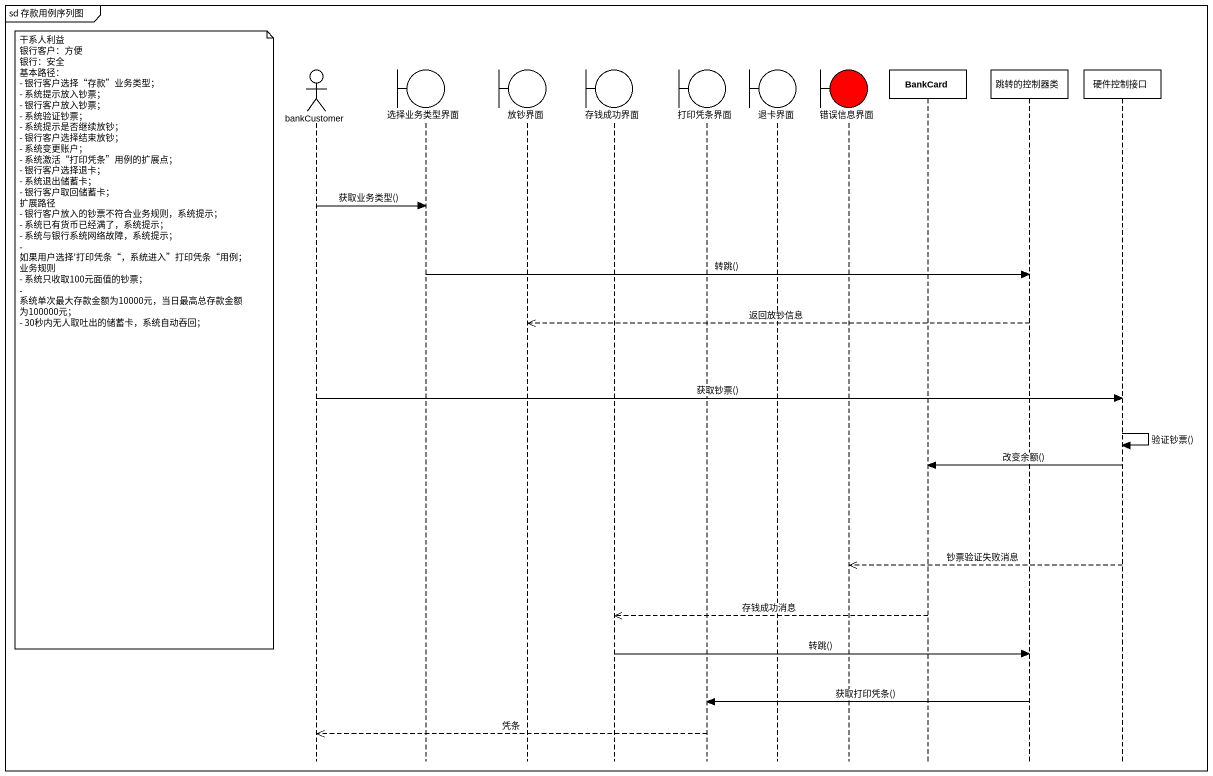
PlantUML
@startuml
mainframe sd 存款用例序列图
hide footbox
actor bankCustomer
boundary 选择业务类型界面
boundary 放钞界面
boundary 存钱成功界面
boundary 打印凭条界面
boundary 退卡界面
boundary 错误信息界面 #FF0000
participant BankCard
participant 跳转的控制器类
participant 硬件控制接口

bankCustomer -> 选择业务类型界面 : 获取业务类型()
选择业务类型界面 -> 跳转的控制器类 : 转跳()
跳转的控制器类 -->> 放钞界面 : 返回放钞信息
note left of bankCustomer
  干系人利益
  银行客户：方便
  银行：安全
  基本路径：
  - 银行客户选择“存款”业务类型；
  - 系统提示放入钞票；
  - 银行客户放入钞票；
  - 系统验证钞票；
  - 系统提示是否继续放钞；
  - 银行客户选择结束放钞；
  - 系统变更账户；
  - 系统激活“打印凭条”用例的扩展点；
  - 银行客户选择退卡；
  - 系统退出储蓄卡；
  - 银行客户取回储蓄卡；
  扩展路径
  - 银行客户放入的钞票不符合业务规则，系统提示；
  - 系统已有货币已经满了，系统提示；
  - 系统与银行系统网络故障，系统提示；
  - 如果用户选择'打印凭条“，系统进入”打印凭条“用例；
  业务规则
  - 系统只收取100元面值的钞票；
  - 系统单次最大存款金额为10000元，当日最高总存款金额为100000元；
  - 30秒内无人取吐出的储蓄卡，系统自动吞回；
end note
bankCustomer -> 硬件控制接口 : 获取钞票()
硬件控制接口 -> 硬件控制接口 : 验证钞票()
硬件控制接口 -> BankCard : 改变余额()
硬件控制接口 -->> 错误信息界面 : 钞票验证失败消息
BankCard -->> 存钱成功界面 : 存钱成功消息
存钱成功界面 -> 跳转的控制器类 : 转跳()
跳转的控制器类 -> 打印凭条界面 : 获取打印凭条()
打印凭条界面 -->> bankCustomer : 凭条
@enduml
